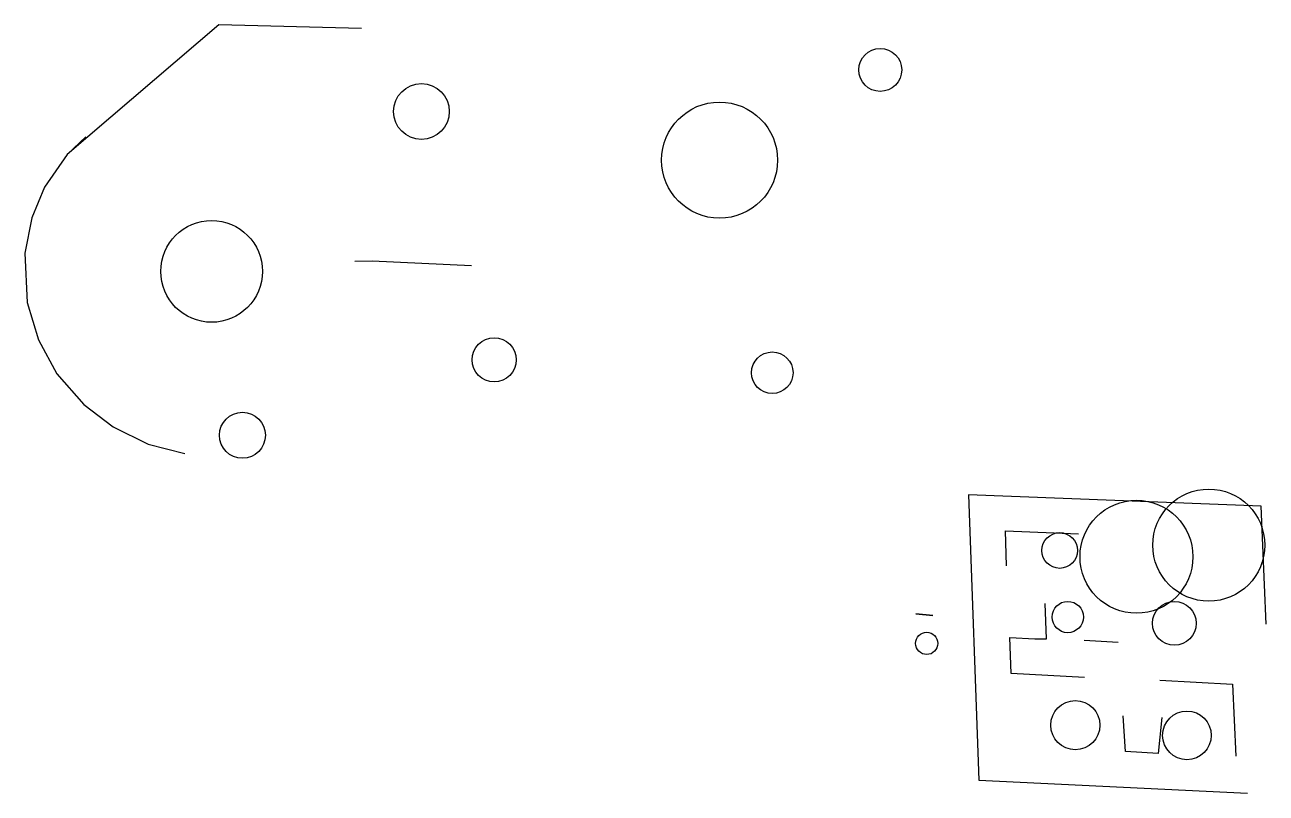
# Model space of a CAD drawing. Header units: millimetres. Extents: x 435 to 5997, y 9 to 3450.
import ezdxf

# ---------------------------------------------------------------- set-up
doc = ezdxf.new("R2010")
doc.units = ezdxf.units.MM

msp = doc.modelspace()

# ---------------------------------------------------------------- linework, layer by layer
for p, q in [((1304, 3450), (624, 2870)), ((1944, 3434), (1304, 3450)), ((708.6, 2948.6), (624, 2870)), ((624, 2870), (523, 2723)), ((523, 2723), (467, 2585)), ((467, 2585), (435, 2427)), ((435, 2427), (446, 2206)), ((1913, 2392), (1992, 2393)), ((1992, 2393), (2436, 2372)), ((446, 2206), (496, 2040)), ((496, 2040), (579, 1887)), ((579, 1887), (700, 1750)), ((700, 1750), (831, 1650)), ((831, 1650), (988, 1572)), ((988, 1572), (1152, 1530)), ((4663, 1346), (4710, 67)), ((5974, 1294), (4663, 1346)), ((5997.1, 765.9), (5974, 1294)), ((4834, 1027), (4829, 1184)), ((4829, 1184), (5156, 1171)), ((5013, 701), (5007, 858)), ((4427, 812), (4504, 805)), ((4504, 805), (4427, 812)), ((4504, 805), (4504, 805)), ((4855, 545), (4849, 706)), ((4849, 706), (4961, 700)), ((4961, 700), (5013, 701)), ((5181, 694), (5334, 685)), ((5183, 527), (4855, 545)), ((5520, 516), (5846, 498)), ((5846, 498), (5861, 175)), ((5367, 196), (5357, 355)), ((5530, 348), (5513, 187)), ((5513, 187), (5367, 196)), ((5513, 187), (5513, 187)), ((4710, 67), (5914.1, 9.3))]:
    msp.add_line(p, q)
for centre, radius in [((4268, 3248), 96), ((2212, 3062), 125), ((3548, 2844), 260), ((1272, 2346), 228), ((2538, 1950), 99), ((3784, 1892), 93), ((1410, 1612), 103), ((5740, 1120), 251), ((5416, 1068), 253), ((5072, 1096), 80), ((5108, 798), 70), ((5586, 770), 98), ((4476, 680), 50), ((5142, 314), 110), ((5642, 268), 109)]:
    msp.add_circle(centre, radius)

doc.saveas('drawing.dxf')
